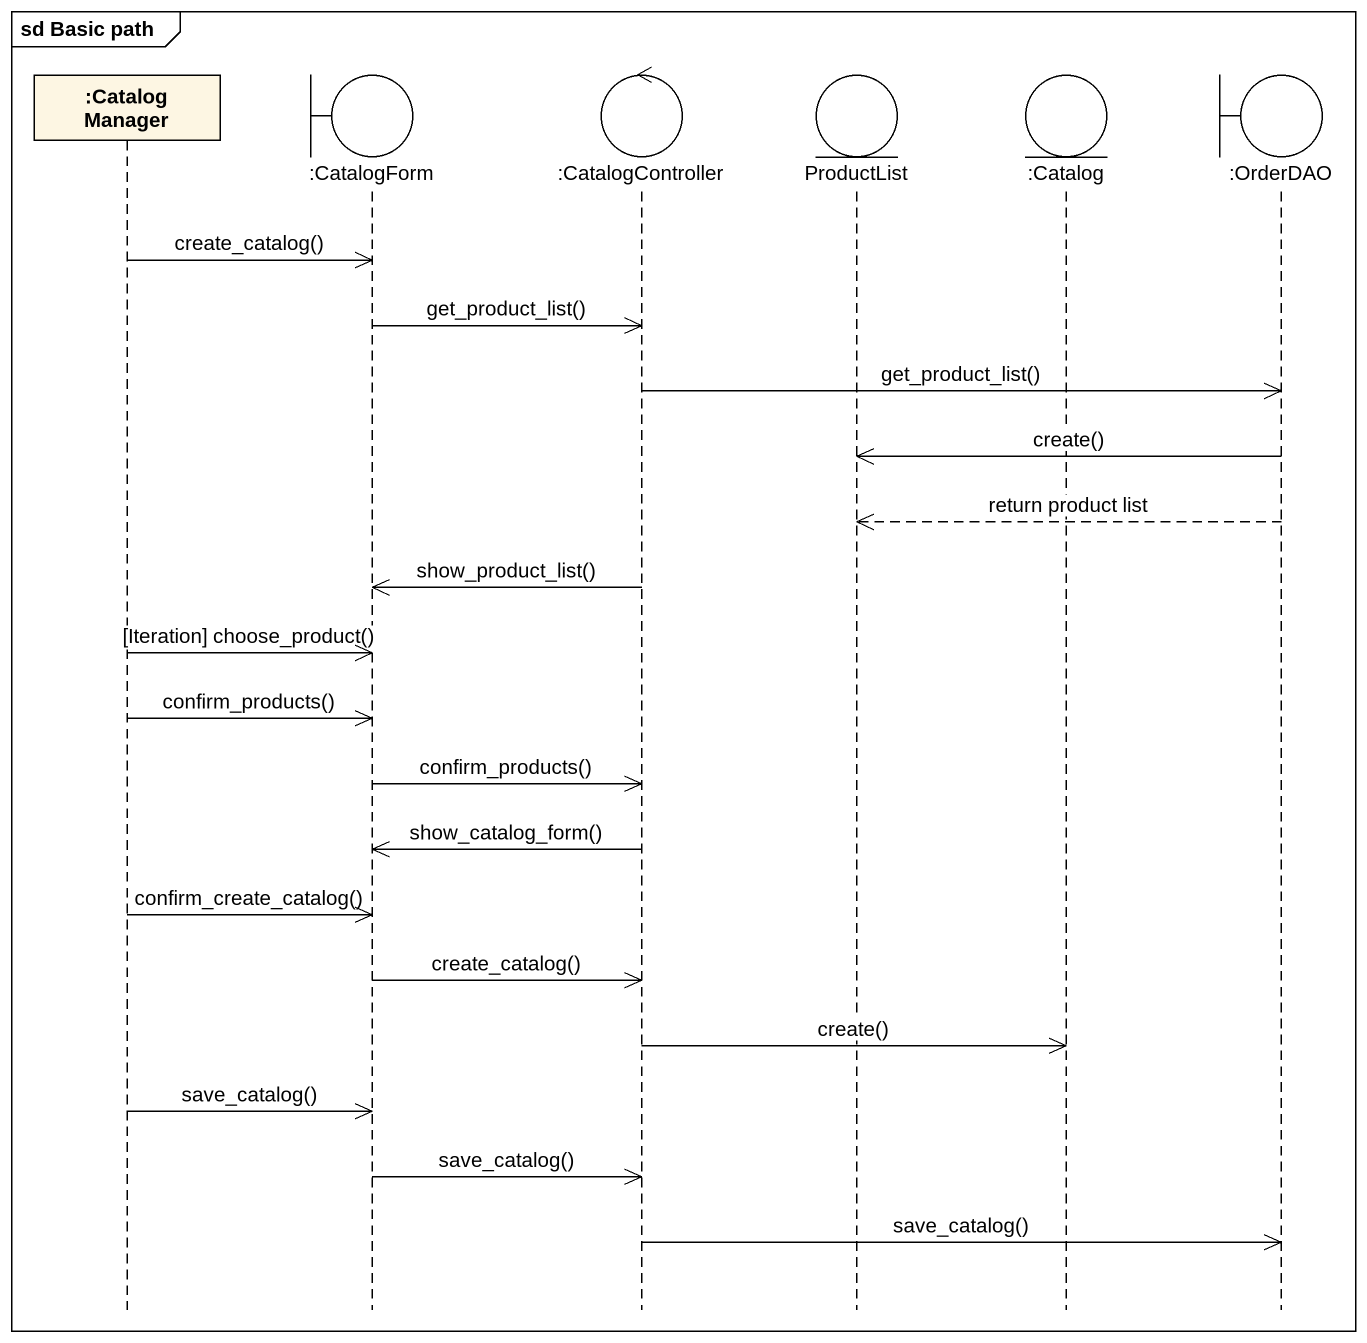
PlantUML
@startuml
mainframe sd Basic path
hide footbox
participant ":Catalog Manager" as Catalog_Manager
boundary ":CatalogForm" as CatalogForm
control ":CatalogController" as CatalogController
entity ProductList
entity ":Catalog" as Catalog
boundary ":OrderDAO" as OrderDAO

Catalog_Manager ->> CatalogForm : create_catalog()
CatalogForm ->> CatalogController : get_product_list()
CatalogController ->> OrderDAO : get_product_list()
OrderDAO ->> ProductList : create()
OrderDAO -->> ProductList : return product list
CatalogController ->> CatalogForm : show_product_list()
Catalog_Manager ->> CatalogForm : [Iteration] choose_product()
Catalog_Manager ->> CatalogForm : confirm_products()
CatalogForm ->> CatalogController : confirm_products()
CatalogController ->> CatalogForm : show_catalog_form()
Catalog_Manager ->> CatalogForm : confirm_create_catalog()
CatalogForm ->> CatalogController : create_catalog()
CatalogController ->> Catalog : create()
Catalog_Manager ->> CatalogForm : save_catalog()
CatalogForm ->> CatalogController : save_catalog()
CatalogController ->> OrderDAO : save_catalog()
@enduml
